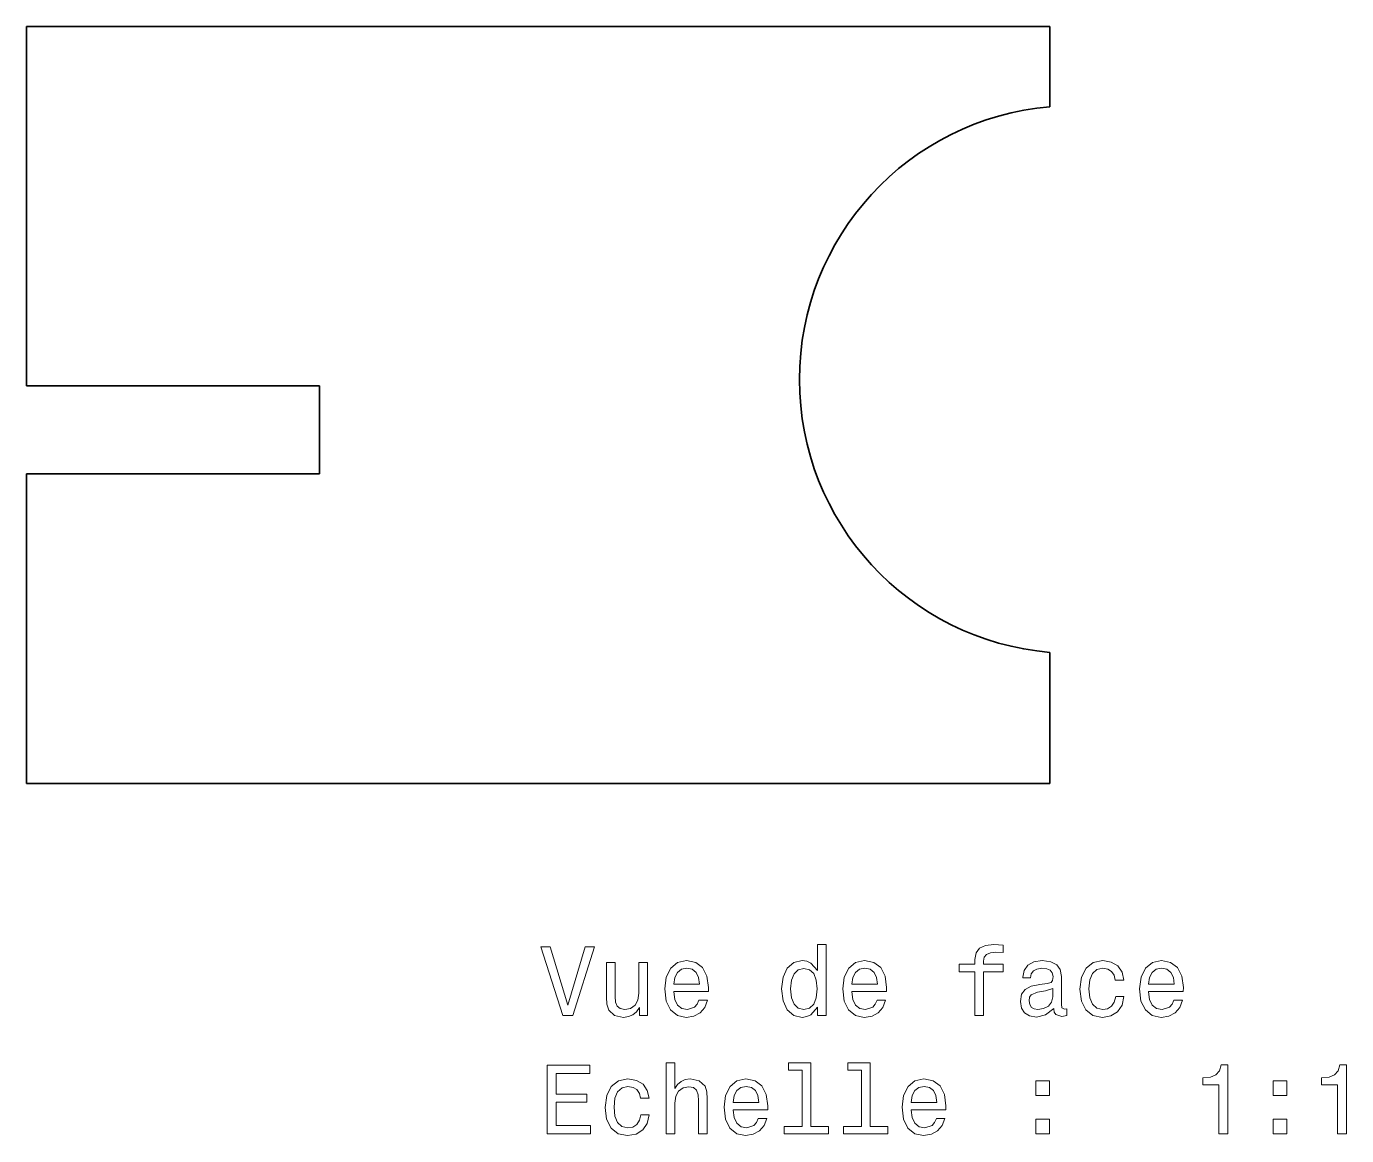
# Model space of a CAD drawing. Extents: x 122.3 to 189.9, y 67.6 to 124.4.
import ezdxf

# ---------------------------------------------------------------- set-up
doc = ezdxf.new("R2010")
doc.units = 0

msp = doc.modelspace()

# ---------------------------------------------------------------- linework, layer by layer
at = {"color": 7, "lineweight": 35}
for p, q in [((174.680664, 124.360931), (122.319336, 124.360931)), ((122.319336, 85.639069), (174.680664, 85.639069))]:
    msp.add_line(p, q, dxfattribs=at)
at = {"color": 7, "lineweight": 35, "ltscale": 0.197674}
msp.add_line((122.319336, 124.360931), (122.319336, 116.453964), dxfattribs=at)
at = {"color": 7, "lineweight": 35, "ltscale": 0.102798}
msp.add_line((174.680664, 120.249023), (174.680664, 124.360931), dxfattribs=at)
at = {"color": 7, "lineweight": 35, "ltscale": 0.261653}
msp.add_line((122.319336, 116.453964), (122.319336, 105.987839), dxfattribs=at)
at = {"color": 7, "lineweight": 35, "ltscale": 0.375}
for p, q in [((122.319336, 105.987839), (137.319336, 105.987839)), ((137.319336, 101.487839), (122.319336, 101.487839))]:
    msp.add_line(p, q, dxfattribs=at)
at = {"color": 7, "lineweight": 35, "ltscale": 0.1125}
msp.add_line((137.319336, 105.987839), (137.319336, 101.487839), dxfattribs=at)
at = {"color": 7, "lineweight": 35, "ltscale": 0.396219}
msp.add_line((122.319336, 101.487839), (122.319336, 85.639069), dxfattribs=at)
at = {"color": 7, "lineweight": 35, "ltscale": 0.167753}
msp.add_line((174.680664, 85.639069), (174.680664, 92.349182), dxfattribs=at)
at = {"color": 7, "lineweight": 13}
for points in [[(150.895538, 77.287483), (150.018005, 74.306938), (149.11528, 77.287483), (148.636169, 77.287483), (149.765854, 73.78244), (150.270172, 73.78244), (151.374634, 77.287483)], [(162.782425, 74.201027), (162.782425, 73.78244), (163.226227, 73.78244), (163.226227, 77.403481), (162.78746, 77.403481), (162.78746, 76.07711), (162.44957, 76.460396), (162.242798, 76.55117), (162.005768, 76.586472), (161.577087, 76.485611), (161.244232, 76.203186), (161.027374, 75.749298), (160.951736, 75.139069), (161.027374, 74.528839), (161.244232, 74.069901), (161.577087, 73.78244), (162.005768, 73.686623), (162.242798, 73.721924), (162.454605, 73.812698)], [(170.841492, 76.021637), (170.841492, 73.78244), (171.285309, 73.78244), (171.285309, 76.021637), (172.293945, 76.021637), (172.293945, 76.399872), (171.285309, 76.399872), (171.285309, 76.566299), (171.320602, 76.768028), (171.4366, 76.904198), (171.633286, 76.984886), (171.91571, 77.015152), (172.293945, 76.99498), (172.293945, 77.378265), (171.81485, 77.403481), (171.381134, 77.358086), (171.078537, 77.221924), (170.896973, 76.984886), (170.841492, 76.646996), (170.841492, 76.399872), (170.029541, 76.399872), (170.029541, 76.021637)], [(154.097977, 76.490654), (153.654175, 76.490654), (153.654175, 74.927254), (153.603745, 74.56414), (153.457489, 74.301895), (153.230545, 74.140511), (152.932999, 74.09008), (152.695969, 74.130424), (152.544662, 74.251457), (152.458939, 74.458229), (152.438766, 74.75074), (152.438766, 76.490654), (151.994965, 76.490654), (151.994965, 74.710396), (152.010086, 74.352325), (152.105911, 74.054771), (152.398422, 73.78244), (152.867432, 73.686623), (153.119598, 73.721924), (153.336456, 73.812698), (153.523056, 73.96904), (153.674347, 74.195984), (153.674347, 73.78244), (154.097977, 73.78244)], [(155.434433, 75.007942), (157.209656, 75.007942), (157.214691, 75.214714), (157.134003, 75.794685), (156.912109, 76.228409), (156.559082, 76.490654), (156.090057, 76.586472), (155.631119, 76.485611), (155.278091, 76.203186), (155.051147, 75.744255), (154.970459, 75.139069), (155.046112, 74.518753), (155.273056, 74.064857), (155.621033, 73.78244), (156.074921, 73.686623), (156.468292, 73.752182), (156.791061, 73.923653), (157.028091, 74.195984), (157.164261, 74.559097), (156.72551, 74.559097), (156.63472, 74.357368), (156.503601, 74.20607), (156.130402, 74.085037), (155.842941, 74.140511), (155.626083, 74.317024), (155.484863, 74.604485), (155.434433, 74.992813)], [(164.542511, 75.007942), (166.317719, 75.007942), (166.322769, 75.214714), (166.242081, 75.794685), (166.020172, 76.228409), (165.667145, 76.490654), (165.19812, 76.586472), (164.739197, 76.485611), (164.386169, 76.203186), (164.159225, 75.744255), (164.078537, 75.139069), (164.154175, 74.518753), (164.381119, 74.064857), (164.729111, 73.78244), (165.182999, 73.686623), (165.57637, 73.752182), (165.899139, 73.923653), (166.136169, 74.195984), (166.272339, 74.559097), (165.833572, 74.559097), (165.742798, 74.357368), (165.611664, 74.20607), (165.23848, 74.085037), (164.951004, 74.140511), (164.734146, 74.317024), (164.592941, 74.604485), (164.542511, 74.992813)], [(174.871033, 74.135468), (174.871033, 74.120338), (174.896255, 73.948868), (174.971909, 73.827827), (175.289627, 73.73201), (175.536743, 73.772354), (175.536743, 74.115295), (175.430832, 74.100166), (175.289627, 74.165726), (175.264404, 74.367455), (175.264404, 75.76947), (175.203888, 76.127541), (175.027374, 76.3797), (174.719742, 76.530998), (174.286026, 76.586472), (173.862396, 76.525955), (173.549713, 76.354485), (173.353027, 76.087196), (173.28746, 75.734169), (173.28746, 75.703911), (173.685883, 75.703911), (173.721176, 75.915726), (173.832138, 76.067024), (174.013687, 76.157799), (174.270889, 76.1931), (174.518005, 76.167885), (174.694519, 76.092239), (174.80043, 75.961113), (174.835739, 75.779556), (174.815567, 75.567741), (174.734863, 75.461838), (174.533142, 75.4114), (174.154907, 75.371056), (173.721176, 75.280281), (173.413544, 75.118896), (173.231995, 74.866737), (173.176514, 74.493538), (173.226944, 74.160683), (173.383286, 73.913567), (173.635452, 73.757225), (173.983429, 73.701752), (174.452454, 73.807655)], [(178.023056, 75.592957), (178.461823, 75.592957), (178.371033, 75.996414), (178.154175, 76.31414), (177.816284, 76.510826), (177.377518, 76.586472), (176.893372, 76.485611), (176.525208, 76.203186), (176.293228, 75.744255), (176.21254, 75.128983), (176.288177, 74.518753), (176.515137, 74.064857), (176.873199, 73.78244), (177.362396, 73.686623), (177.796112, 73.762268), (178.134003, 73.974083), (178.365997, 74.306938), (178.466858, 74.75074), (178.043228, 74.75074), (177.967575, 74.468323), (177.82637, 74.2565), (177.624634, 74.125381), (177.377518, 74.085037), (177.069885, 74.150597), (176.847977, 74.352325), (176.711823, 74.680138), (176.666428, 75.144112), (176.711823, 75.598), (176.853027, 75.925812), (177.079971, 76.127541), (177.377518, 76.198143), (177.639771, 76.152756), (177.836456, 76.036766), (177.967575, 75.845123)], [(179.722626, 75.007942), (181.497833, 75.007942), (181.502884, 75.214714), (181.42218, 75.794685), (181.200287, 76.228409), (180.84726, 76.490654), (180.378235, 76.586472), (179.919312, 76.485611), (179.566284, 76.203186), (179.33934, 75.744255), (179.258636, 75.139069), (179.33429, 74.518753), (179.561234, 74.064857), (179.909225, 73.78244), (180.363113, 73.686623), (180.756485, 73.752182), (181.079254, 73.923653), (181.316284, 74.195984), (181.452454, 74.559097), (181.013687, 74.559097), (180.922913, 74.357368), (180.791779, 74.20607), (180.418579, 74.085037), (180.131119, 74.140511), (179.914261, 74.317024), (179.773056, 74.604485), (179.722626, 74.992813)], [(155.434433, 75.381142), (155.489914, 75.729126), (155.626083, 75.986328), (155.832855, 76.14267), (156.105194, 76.198143), (156.372482, 76.14267), (156.579254, 75.986328), (156.705338, 75.729126), (156.750717, 75.381142)], [(162.081406, 76.188057), (162.373917, 76.117455), (162.595825, 75.920769), (162.726944, 75.592957), (162.777374, 75.139069), (162.726944, 74.680138), (162.595825, 74.352325), (162.373917, 74.150597), (162.081406, 74.085037), (161.804031, 74.150597), (161.592224, 74.352325), (161.451004, 74.685181), (161.405624, 75.139069), (161.451004, 75.587914), (161.592224, 75.915726), (161.804031, 76.117455)], [(164.542511, 75.381142), (164.597977, 75.729126), (164.734146, 75.986328), (164.940918, 76.14267), (165.213257, 76.198143), (165.480545, 76.14267), (165.687317, 75.986328), (165.8134, 75.729126), (165.858795, 75.381142)], [(179.722626, 75.381142), (179.778091, 75.729126), (179.914261, 75.986328), (180.121033, 76.14267), (180.393372, 76.198143), (180.66066, 76.14267), (180.867432, 75.986328), (180.993515, 75.729126), (181.03891, 75.381142)], [(174.820602, 74.730568), (174.760086, 74.468323), (174.598709, 74.266586), (174.356628, 74.135468), (174.059082, 74.09008), (173.867432, 74.115295), (173.731262, 74.195984), (173.645538, 74.337196), (173.620316, 74.533882), (173.640488, 74.710396), (173.721176, 74.836472), (174.043945, 74.977684), (174.452454, 75.0382), (174.820602, 75.159241)], [(148.958939, 67.735611), (151.177948, 67.735611), (151.177948, 68.159241), (149.422913, 68.159241), (149.422913, 69.344398), (150.986313, 69.344398), (150.986313, 69.762985), (149.422913, 69.762985), (149.422913, 70.811981), (151.137604, 70.811981), (151.137604, 71.235611), (148.958939, 71.235611)], [(155.046112, 67.735611), (155.489914, 67.735611), (155.489914, 69.299011), (155.535309, 69.657082), (155.681549, 69.919327), (155.908508, 70.080711), (156.21109, 70.141228), (156.453171, 70.090797), (156.604462, 69.954628), (156.680115, 69.727684), (156.705338, 69.425095), (156.705338, 67.735611), (157.149139, 67.735611), (157.149139, 69.515869), (157.128967, 69.87394), (157.038177, 70.171494), (156.740631, 70.443825), (156.276657, 70.539642), (156.02449, 70.504341), (155.807632, 70.408524), (155.626083, 70.257225), (155.489914, 70.050453), (155.489914, 71.356651), (155.046112, 71.356651)], [(162.000717, 70.983452), (162.000717, 68.10881), (161.087891, 68.10881), (161.087891, 67.735611), (163.35231, 67.735611), (163.35231, 68.10881), (162.444519, 68.10881), (162.444519, 71.356651), (161.304749, 71.356651), (161.304749, 70.983452)], [(165.036743, 70.983452), (165.036743, 68.10881), (164.123917, 68.10881), (164.123917, 67.735611), (166.388336, 67.735611), (166.388336, 68.10881), (165.480545, 68.10881), (165.480545, 71.356651), (164.340775, 71.356651), (164.340775, 70.983452)], [(183.323486, 67.735611), (183.78241, 67.735611), (183.78241, 71.260826), (183.439484, 71.260826), (183.348694, 70.953194), (183.167145, 70.746414), (182.889771, 70.625381), (182.506485, 70.585037), (182.506485, 70.226967), (183.323486, 70.226967)], [(189.395538, 67.735611), (189.854462, 67.735611), (189.854462, 71.260826), (189.51152, 71.260826), (189.420746, 70.953194), (189.239197, 70.746414), (188.961807, 70.625381), (188.578522, 70.585037), (188.578522, 70.226967), (189.395538, 70.226967)], [(153.734863, 69.546127), (154.17363, 69.546127), (154.082855, 69.949585), (153.865997, 70.267311), (153.528091, 70.463997), (153.08934, 70.539642), (152.605194, 70.438782), (152.23703, 70.156357), (152.005051, 69.697426), (151.924347, 69.082153), (152, 68.471924), (152.226944, 68.018028), (152.585022, 67.735611), (153.074203, 67.639793), (153.507919, 67.715439), (153.845825, 67.927254), (154.077805, 68.260109), (154.17868, 68.703911), (153.755051, 68.703911), (153.679398, 68.421494), (153.538177, 68.209671), (153.336456, 68.078552), (153.08934, 68.038208), (152.781708, 68.103767), (152.559799, 68.305496), (152.42363, 68.633308), (152.378235, 69.097282), (152.42363, 69.55117), (152.564835, 69.878983), (152.791794, 70.080711), (153.08934, 70.151314), (153.351578, 70.105927), (153.548279, 69.989937), (153.679398, 69.798294)], [(158.470459, 68.961113), (160.245682, 68.961113), (160.250717, 69.167885), (160.170029, 69.747856), (159.94812, 70.18158), (159.595108, 70.443825), (159.126083, 70.539642), (158.667145, 70.438782), (158.314117, 70.156357), (158.087173, 69.697426), (158.006485, 69.092239), (158.082138, 68.471924), (158.309082, 68.018028), (158.657059, 67.735611), (159.110947, 67.639793), (159.504318, 67.705353), (159.827087, 67.876823), (160.064117, 68.149155), (160.200287, 68.512268), (159.761536, 68.512268), (159.670746, 68.310539), (159.539627, 68.159241), (159.166428, 68.038208), (158.878967, 68.093681), (158.662109, 68.270195), (158.520889, 68.557655), (158.470459, 68.945984)], [(167.578537, 68.961113), (169.353745, 68.961113), (169.358795, 69.167885), (169.278107, 69.747856), (169.056198, 70.18158), (168.703171, 70.443825), (168.234146, 70.539642), (167.775223, 70.438782), (167.422195, 70.156357), (167.195251, 69.697426), (167.114548, 69.092239), (167.190201, 68.471924), (167.417145, 68.018028), (167.765137, 67.735611), (168.219025, 67.639793), (168.612396, 67.705353), (168.935165, 67.876823), (169.172195, 68.149155), (169.30835, 68.512268), (168.869598, 68.512268), (168.778824, 68.310539), (168.64769, 68.159241), (168.27449, 68.038208), (167.98703, 68.093681), (167.770172, 68.270195), (167.628967, 68.557655), (167.578537, 68.945984)], [(173.958221, 69.692383), (174.654175, 69.692383), (174.654175, 70.443825), (173.958221, 70.443825)], [(186.102295, 69.692383), (186.798264, 69.692383), (186.798264, 70.443825), (186.102295, 70.443825)], [(158.470459, 69.334312), (158.52594, 69.682297), (158.662109, 69.939499), (158.868881, 70.09584), (159.141205, 70.151314), (159.408508, 70.09584), (159.61528, 69.939499), (159.741348, 69.682297), (159.786743, 69.334312)], [(167.578537, 69.334312), (167.634003, 69.682297), (167.770172, 69.939499), (167.976944, 70.09584), (168.249283, 70.151314), (168.516571, 70.09584), (168.723343, 69.939499), (168.849426, 69.682297), (168.894806, 69.334312)], [(173.958221, 67.735611), (174.654175, 67.735611), (174.654175, 68.487053), (173.958221, 68.487053)], [(186.102295, 67.735611), (186.798264, 67.735611), (186.798264, 68.487053), (186.102295, 68.487053)]]:
    msp.add_lwpolyline(points, close=True, dxfattribs=at)
at = {"color": 7, "lineweight": 35}
msp.add_arc((175.863739, 106.299103), 14, 94.847579, 265.152421, dxfattribs=at)

doc.saveas('drawing.dxf')
